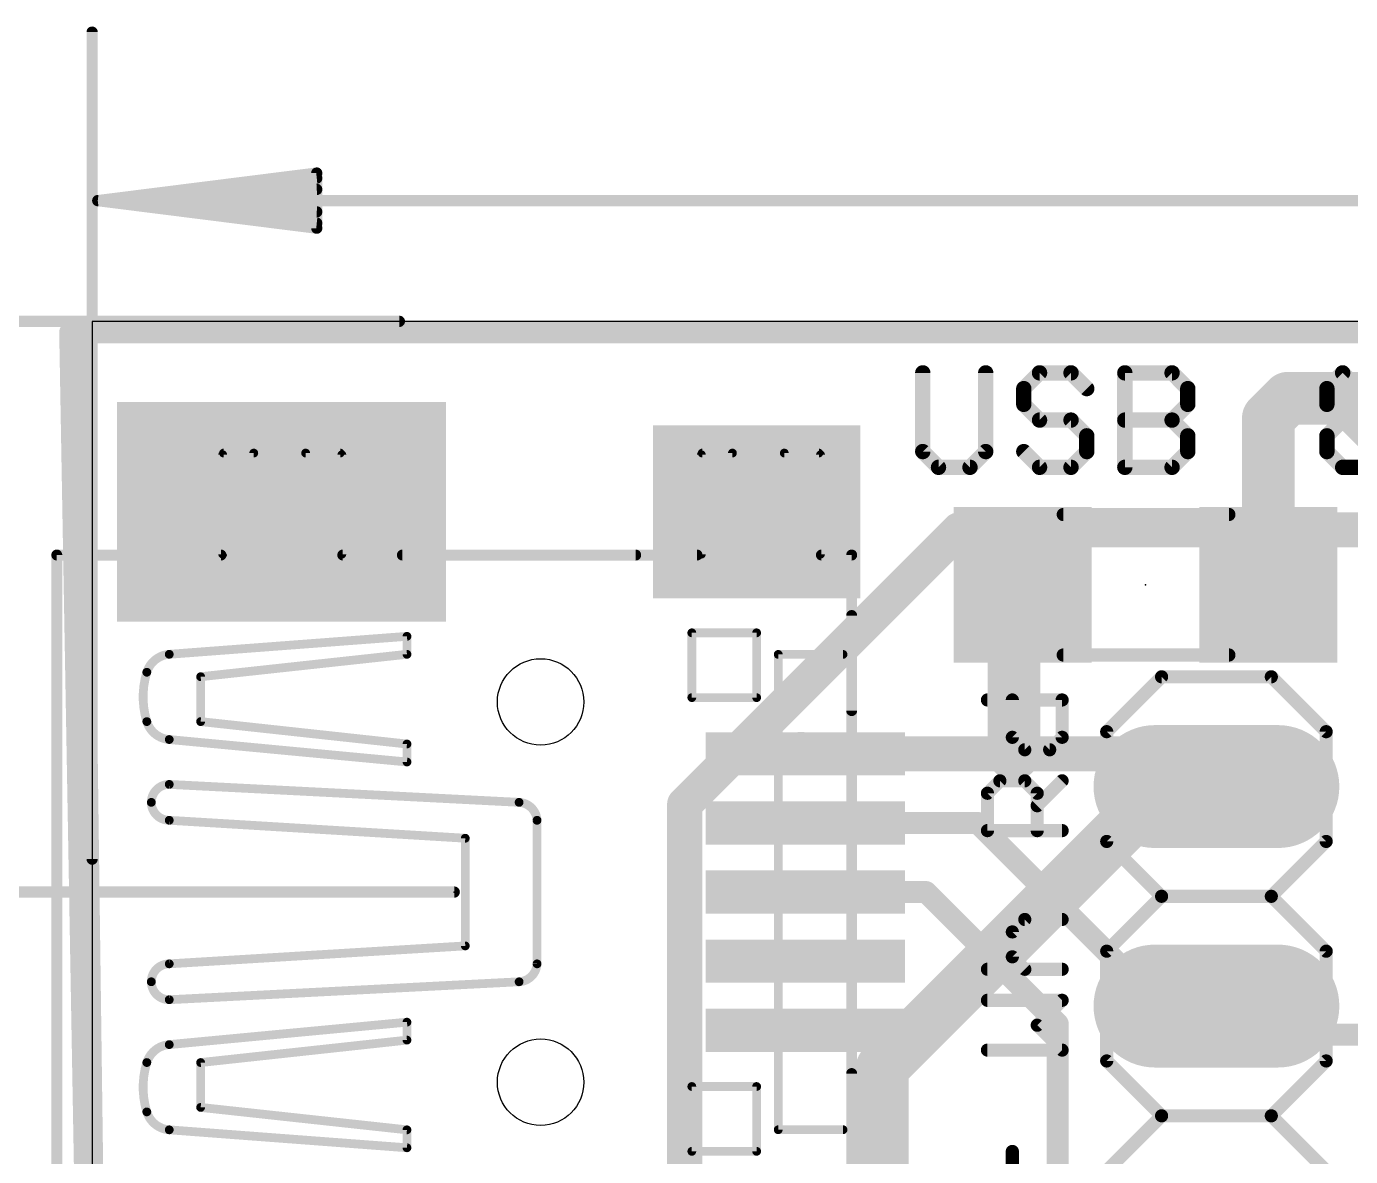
# Model space of a CAD drawing. Extents: x -14.2 to 67.7, y -5.3 to 32.7.
# Drawn here: x -0.76 to 14.56, y 19.29 to 32.37 of the extents above; entities that cross this region are included whole.
import ezdxf

# ---------------------------------------------------------------- set-up
doc = ezdxf.new("R2010")
doc.units = 0
for name, color, linetype in [('1', 12, 'CONTINUOUS'), ('16', 132, 'CONTINUOUS'), ('17', 110, 'CONTINUOUS'), ('20', 53, 'CONTINUOUS'), ('21', 53, 'CONTINUOUS'), ('23', 53, 'CONTINUOUS'), ('47', 253, 'CONTINUOUS'), ('51', 253, 'CONTINUOUS')]:
    doc.layers.add(name, color=color, linetype=linetype)

# ---------------------------------------------------------------- blocks, each defined once
blk = doc.blocks.new('RECT')
blk.add_solid([(-0.5, -0.5), (0.5, -0.5), (-0.5, 0.5), (0.5, 0.5)])
blk = doc.blocks.new('LONGP100')
at = {"const_width": 1}
blk.add_lwpolyline([(-0.5, 0), (0.5, 0)], dxfattribs=at)
at = {"const_width": 0.5}
for points in [[(-0.5, 0.25, 1), (-0.5, -0.25)], [(0.5, -0.25, 1), (0.5, 0.25)]]:
    blk.add_lwpolyline(points, format="xyb", dxfattribs=at)
blk = doc.blocks.new('ROUNDP')
at = {"const_width": 0.5}
blk.add_lwpolyline([(0, -0.25, 1), (0, 0.25, 1), (0, -0.25)], format="xyb", dxfattribs=at)

msp = doc.modelspace()

# ---------------------------------------------------------------- linework, layer by layer
at = {"layer": '1'}
for points, const_width in [([(-0.127, 28.829), (53.721, 28.829)], 0.254), ([(0.254, 0), (-0.127, 28.829)], 0.254), ([(13.843, 28.067), (13.614, 27.838)], 0.6096), ([(18.669, 28.067), (13.843, 28.067)], 0.6096), ([(13.614, 27.838), (13.614, 25.908)], 0.6096), ([(10.668, 25.806), (10.77, 25.908)], 0.6096), ([(10.668, 23.952), (10.668, 25.806)], 0.6096), ([(8.255, 23.952), (8.204, 24.003)], 0.4064), ([(10.668, 23.952), (8.255, 23.952)], 0.4064), ([(12.634, 23.952), (10.668, 23.952)], 0.4064), ([(13.013, 23.573), (12.634, 23.952)], 0.4064), ([(8.255, 23.152), (10.249, 23.152)], 0.254), ([(10.249, 23.152), (12.446, 20.955)], 0.254), ([(8.255, 22.352), (9.652, 22.352)], 0.254), ([(9.652, 22.352), (11.176, 20.828)], 0.254), ([(13.081, 20.965), (13.013, 21.033)], 0.254), ([(12.446, 20.955), (13.081, 20.955)], 0.254), ([(13.081, 20.955), (13.081, 20.965)], 0.254), ([(11.176, 20.828), (11.176, 18.542)], 0.254)]:
    msp.add_lwpolyline(points, dxfattribs=dict(at, const_width=const_width))
for points, const_width in [([(-0.127, 28.8925, 1), (-0.127, 28.7655)], 0.127), ([(-0.0635, 28.8298, 1), (-0.1905, 28.8282)], 0.127), ([(13.843, 28.2194, 1), (13.843, 27.9146)], 0.3048), ([(13.9508, 27.9592, 1), (13.7352, 28.1748)], 0.3048), ([(13.5062, 27.9458, 1), (13.7218, 27.7302)], 0.3048), ([(13.7664, 27.838, 1), (13.4616, 27.838)], 0.3048), ([(10.8778, 25.8002, 1), (10.6622, 26.0158)], 0.3048), ([(10.5602, 25.9138, 1), (10.7758, 25.6982)], 0.3048), ([(10.8204, 25.806, 1), (10.5156, 25.806)], 0.3048), ([(13.4616, 25.908, 1), (13.7664, 25.908)], 0.3048), ([(8.2758, 24.0748, 1), (8.1322, 23.9312)], 0.2032), ([(8.255, 24.0536, 1), (8.255, 23.8504)], 0.2032), ([(8.1832, 23.8802, 1), (8.3268, 24.0238)], 0.2032), ([(10.5156, 23.952, 1), (10.8204, 23.952)], 0.3048), ([(10.668, 24.0536, 1), (10.668, 23.8504)], 0.2032), ([(10.668, 23.8504, 1), (10.668, 24.0536)], 0.2032), ([(12.7058, 24.0238, 1), (12.5622, 23.8802)], 0.2032), ([(12.634, 23.8504, 1), (12.634, 24.0536)], 0.2032), ([(12.9412, 23.5012, 1), (13.0848, 23.6448)], 0.2032), ([(8.255, 23.2155, 1), (8.255, 23.0885)], 0.127), ([(10.2939, 23.1969, 1), (10.2041, 23.1071)], 0.127), ([(10.249, 23.0885, 1), (10.249, 23.2155)], 0.127), ([(8.255, 22.4155, 1), (8.255, 22.2885)], 0.127), ([(9.6969, 22.3969, 1), (9.6071, 22.3071)], 0.127), ([(9.652, 22.2885, 1), (9.652, 22.4155)], 0.127), ([(13.0579, 21.0779, 1), (12.9681, 20.9881)], 0.127), ([(12.446, 21.0185, 1), (12.446, 20.8915)], 0.127), ([(12.4011, 20.9101, 1), (12.4909, 20.9999)], 0.127), ([(13.1445, 20.965, 1), (13.0175, 20.965)], 0.127), ([(13.0175, 20.955, 1), (13.1445, 20.955)], 0.127), ([(13.0361, 20.9201, 1), (13.1259, 21.0099)], 0.127), ([(13.081, 20.8915, 1), (13.081, 21.0185)], 0.127), ([(11.2395, 20.828, 1), (11.1125, 20.828)], 0.127), ([(11.1311, 20.7831, 1), (11.2209, 20.8729)], 0.127)]:
    msp.add_lwpolyline(points, format="xyb", dxfattribs=dict(at, const_width=const_width))
at = {"layer": '16'}
for points, const_width in [([(-0.254, 28.829), (53.594, 28.829)], 0.254), ([(0.254, 0), (-0.254, 28.829)], 0.254), ([(6.858, 23.368), (10.033, 26.543)], 0.4064), ([(10.033, 26.543), (18.542, 26.543)], 0.4064), ([(9.144, 20.32), (12.446, 23.622)], 0.6096), ([(12.446, 23.622), (12.954, 23.622)], 0.6096), ([(12.954, 23.622), (13.003, 23.573)], 0.6096), ([(13.003, 23.573), (13.013, 23.573)], 0.6096), ([(6.858, 15.875), (6.858, 23.368)], 0.4064), ([(13.013, 21.033), (13.345, 20.701)], 0.254), ([(13.345, 20.701), (15.748, 20.701)], 0.254), ([(9.144, 6.858), (9.144, 20.32)], 0.6096)]:
    msp.add_lwpolyline(points, dxfattribs=dict(at, const_width=const_width))
for points, const_width in [([(-0.254, 28.8925, 1), (-0.254, 28.7655)], 0.127), ([(-0.1905, 28.8301, 1), (-0.3175, 28.8279)], 0.127), ([(10.033, 26.6446, 1), (10.033, 26.4414)], 0.2032), ([(10.1048, 26.4712, 1), (9.9612, 26.6148)], 0.2032), ([(12.446, 23.7744, 1), (12.446, 23.4696)], 0.3048), ([(12.5538, 23.5142, 1), (12.3382, 23.7298)], 0.3048), ([(13.0618, 23.7298, 1), (12.8462, 23.5142)], 0.3048), ([(12.954, 23.4696, 1), (12.954, 23.7744)], 0.3048), ([(13.003, 23.7254, 1), (13.003, 23.4206)], 0.3048), ([(12.8952, 23.4652, 1), (13.1108, 23.6808)], 0.3048), ([(13.013, 23.4206, 1), (13.013, 23.7254)], 0.3048), ([(6.9596, 23.368, 1), (6.7564, 23.368)], 0.2032), ([(6.7862, 23.4398, 1), (6.9298, 23.2962)], 0.2032), ([(13.0579, 21.0779, 1), (12.9681, 20.9881)], 0.127), ([(13.345, 20.7645, 1), (13.345, 20.6375)], 0.127), ([(13.3001, 20.6561, 1), (13.3899, 20.7459)], 0.127), ([(9.0362, 20.4278, 1), (9.2518, 20.2122)], 0.3048), ([(9.2964, 20.32, 1), (8.9916, 20.32)], 0.3048)]:
    msp.add_lwpolyline(points, format="xyb", dxfattribs=dict(at, const_width=const_width))
at = {"layer": '20'}
for p, q in [((53.848, 28.956), (0, 28.956)), ((0, 28.956), (0, 0))]:
    msp.add_line(p, q, dxfattribs=at)
for centre in [(5.191, 24.552), (5.191, 20.152)]:
    msp.add_circle(centre, 0.5, dxfattribs=at)
at = {"layer": '21'}
for points, const_width in [([(9.6139, 28.36), (9.6139, 27.4491)], 0.1778), ([(10.3427, 27.4491), (10.3427, 28.36)], 0.1778), ([(10.9655, 28.36), (10.7833, 28.1778)], 0.1778), ([(11.3299, 28.36), (10.9655, 28.36)], 0.1778), ([(11.5121, 28.1778), (11.3299, 28.36)], 0.1778), ([(11.9527, 27.2669), (11.9527, 28.36)], 0.1778), ([(11.9527, 28.36), (12.4993, 28.36)], 0.1778), ([(12.4993, 28.36), (12.6814, 28.1778)], 0.1778), ([(14.4737, 28.36), (14.2915, 28.1778)], 0.1778), ([(14.6559, 28.1778), (14.4737, 28.36)], 0.1778), ([(10.7833, 28.1778), (10.7833, 27.9957)], 0.1778), ([(12.6814, 28.1778), (12.6814, 27.9957)], 0.1778), ([(14.2915, 28.1778), (14.2915, 27.9957)], 0.1778), ([(10.7833, 27.9957), (10.9655, 27.8135)], 0.1778), ([(12.6814, 27.9957), (12.4993, 27.8135)], 0.1778), ([(14.2915, 27.6313), (14.6559, 27.9957)], 0.1778), ([(14.2915, 27.9957), (15.0202, 27.2669)], 0.1778), ([(10.9655, 27.8135), (11.3299, 27.8135)], 0.1778), ([(11.3299, 27.8135), (11.5121, 27.6313)], 0.1778), ([(11.9527, 27.8135), (12.4993, 27.8135)], 0.1778), ([(12.4993, 27.8135), (12.6814, 27.6313)], 0.1778), ([(11.5121, 27.6313), (11.5121, 27.4491)], 0.1778), ([(12.6814, 27.6313), (12.6814, 27.4491)], 0.1778), ([(14.2915, 27.4491), (14.2915, 27.6313)], 0.1778), ([(9.6139, 27.4491), (9.7961, 27.2669)], 0.1778), ([(10.1605, 27.2669), (10.3427, 27.4491)], 0.1778), ([(10.9655, 27.2669), (10.7833, 27.4491)], 0.1778), ([(11.5121, 27.4491), (11.3299, 27.2669)], 0.1778), ([(12.6814, 27.4491), (12.4993, 27.2669)], 0.1778), ([(14.4737, 27.2669), (14.2915, 27.4491)], 0.1778), ([(9.7961, 27.2669), (10.1605, 27.2669)], 0.1778), ([(11.3299, 27.2669), (10.9655, 27.2669)], 0.1778), ([(12.4993, 27.2669), (11.9527, 27.2669)], 0.1778), ([(14.6559, 27.2669), (14.4737, 27.2669)], 0.1778), ([(3.591, 26.252), (6.291, 26.252)], 0.127), ([(8.791, 25.552), (8.791, 24.452)], 0.127), ([(12.378, 24.843), (11.743, 24.208)], 0.1524), ([(13.648, 24.843), (12.378, 24.843)], 0.1524), ([(14.283, 24.208), (13.648, 24.843)], 0.1524), ([(10.3625, 24.5749), (11.2268, 24.5749)], 0.1524), ([(10.6506, 24.1428), (10.6506, 24.5749)], 0.1524), ([(11.2268, 24.5749), (11.2268, 24.1428)], 0.1524), ([(10.7946, 23.9987), (10.6506, 24.1428)], 0.1524), ([(11.2268, 24.1428), (11.0827, 23.9987)], 0.1524), ([(11.743, 22.938), (11.743, 24.208)], 0.1524), ([(14.283, 24.208), (14.283, 22.938)], 0.1524), ([(11.0827, 23.9987), (10.7946, 23.9987)], 0.1524), ([(10.3625, 23.4954), (10.5065, 23.6394)], 0.1524), ([(10.5065, 23.6394), (10.7946, 23.6394)], 0.1524), ([(10.7946, 23.6394), (10.9387, 23.4954)], 0.1524), ([(10.9387, 23.3513), (11.2268, 23.6394)], 0.1524), ([(10.3625, 23.0632), (10.3625, 23.4954)], 0.1524), ([(10.9387, 23.4954), (10.9387, 23.0632)], 0.1524), ([(0.6849, 23.3903), (0.6849, 23.3902)], 0.1016), ([(11.2268, 23.0632), (10.3625, 23.0632)], 0.1524), ([(12.378, 22.303), (11.743, 22.938)], 0.1524), ([(14.283, 22.938), (13.648, 22.303)], 0.1524), ([(11.743, 21.668), (12.378, 22.303)], 0.1524), ([(13.648, 22.303), (12.378, 22.303)], 0.1524), ([(13.648, 22.303), (14.283, 21.668)], 0.1524), ([(10.6506, 21.8909), (10.7946, 22.0349)], 0.1524), ([(10.7946, 22.0349), (11.2268, 22.0349)], 0.1524), ([(10.6506, 21.6028), (10.6506, 21.8909)], 0.1524), ([(10.7946, 21.4587), (10.6506, 21.6028)], 0.1524), ([(11.743, 20.398), (11.743, 21.668)], 0.1524), ([(14.283, 21.668), (14.283, 20.398)], 0.1524), ([(10.3625, 21.4587), (11.2268, 21.4587)], 0.1524), ([(11.2268, 21.0994), (10.3625, 21.0994)], 0.1524), ([(10.9387, 20.8113), (11.2268, 21.0994)], 0.1524), ([(11.2268, 20.5232), (10.9387, 20.8113)], 0.1524), ([(10.3625, 20.5232), (11.2268, 20.5232)], 0.1524), ([(12.378, 19.763), (11.743, 20.398)], 0.1524), ([(14.283, 20.398), (13.648, 19.763)], 0.1524), ([(8.791, 20.252), (8.791, 19.152)], 0.127), ([(11.743, 19.128), (12.378, 19.763)], 0.1524), ([(13.648, 19.763), (12.378, 19.763)], 0.1524), ([(13.648, 19.763), (14.283, 19.128)], 0.1524), ([(10.6506, 19.2068), (10.6506, 19.3509)], 0.1524)]:
    msp.add_lwpolyline(points, dxfattribs=dict(at, const_width=const_width))
for points, const_width in [([(9.6584, 28.36, 1), (9.5695, 28.36)], 0.0889), ([(10.3871, 28.36, 1), (10.2982, 28.36)], 0.0889), ([(10.9655, 28.4045, 1), (10.9655, 28.3156)], 0.0889), ([(10.9969, 28.3286, 1), (10.9341, 28.3915)], 0.0889), ([(11.3613, 28.3915, 1), (11.2984, 28.3286)], 0.0889), ([(11.3299, 28.3156, 1), (11.3299, 28.4045)], 0.0889), ([(11.9971, 28.36, 1), (11.9082, 28.36)], 0.0889), ([(11.9527, 28.4045, 1), (11.9527, 28.3156)], 0.0889), ([(12.5307, 28.3915, 1), (12.4678, 28.3286)], 0.0889), ([(12.4993, 28.3156, 1), (12.4993, 28.4045)], 0.0889), ([(14.5051, 28.3915, 1), (14.4422, 28.3286)], 0.0889), ([(14.5051, 28.3286, 1), (14.4422, 28.3915)], 0.0889), ([(10.8277, 28.1778, 1), (10.7388, 28.1778)], 0.0889), ([(10.7519, 28.2093, 1), (10.8147, 28.1464)], 0.0889), ([(11.4806, 28.1464, 1), (11.5435, 28.2093)], 0.0889), ([(12.7259, 28.1778, 1), (12.637, 28.1778)], 0.0889), ([(12.65, 28.1464, 1), (12.7129, 28.2093)], 0.0889), ([(14.3359, 28.1778, 1), (14.247, 28.1778)], 0.0889), ([(14.2601, 28.2093, 1), (14.3229, 28.1464)], 0.0889), ([(10.8147, 28.0271, 1), (10.7519, 27.9642)], 0.0889), ([(12.7129, 27.9642, 1), (12.65, 28.0271)], 0.0889), ([(14.3229, 28.0271, 1), (14.2601, 27.9642)], 0.0889), ([(10.7388, 27.9957, 1), (10.8277, 27.9957)], 0.0889), ([(10.9655, 27.8579, 1), (10.9655, 27.769)], 0.0889), ([(11.3613, 27.8449, 1), (11.2984, 27.782)], 0.0889), ([(11.3299, 27.769, 1), (11.3299, 27.8579)], 0.0889), ([(11.9527, 27.8579, 1), (11.9527, 27.769)], 0.0889), ([(12.5307, 27.8449, 1), (12.4678, 27.782)], 0.0889), ([(12.4993, 27.769, 1), (12.4993, 27.8579)], 0.0889), ([(12.637, 27.9957, 1), (12.7259, 27.9957)], 0.0889), ([(14.247, 27.9957, 1), (14.3359, 27.9957)], 0.0889), ([(10.9341, 27.782, 1), (10.9969, 27.8449)], 0.0889), ([(12.4678, 27.8449, 1), (12.5307, 27.782)], 0.0889), ([(11.5565, 27.6313, 1), (11.4676, 27.6313)], 0.0889), ([(11.4806, 27.5998, 1), (11.5435, 27.6627)], 0.0889), ([(12.7259, 27.6313, 1), (12.637, 27.6313)], 0.0889), ([(12.65, 27.5998, 1), (12.7129, 27.6627)], 0.0889), ([(14.3359, 27.6313, 1), (14.247, 27.6313)], 0.0889), ([(14.2601, 27.6627, 1), (14.3229, 27.5998)], 0.0889), ([(9.6453, 27.4805, 1), (9.5825, 27.4177)], 0.0889), ([(9.5695, 27.4491, 1), (9.6584, 27.4491)], 0.0889), ([(10.2982, 27.4491, 1), (10.3871, 27.4491)], 0.0889), ([(10.3741, 27.4177, 1), (10.3112, 27.4805)], 0.0889), ([(10.8147, 27.4805, 1), (10.7519, 27.4177)], 0.0889), ([(11.4676, 27.4491, 1), (11.5565, 27.4491)], 0.0889), ([(11.5435, 27.4177, 1), (11.4806, 27.4805)], 0.0889), ([(12.637, 27.4491, 1), (12.7259, 27.4491)], 0.0889), ([(12.7129, 27.4177, 1), (12.65, 27.4805)], 0.0889), ([(14.3229, 27.4805, 1), (14.2601, 27.4177)], 0.0889), ([(14.247, 27.4491, 1), (14.3359, 27.4491)], 0.0889), ([(9.7961, 27.3114, 1), (9.7961, 27.2224)], 0.0889), ([(9.7647, 27.2355, 1), (9.8275, 27.2983)], 0.0889), ([(10.129, 27.2983, 1), (10.1919, 27.2355)], 0.0889), ([(10.1605, 27.2224, 1), (10.1605, 27.3114)], 0.0889), ([(10.9655, 27.3114, 1), (10.9655, 27.2224)], 0.0889), ([(10.9341, 27.2355, 1), (10.9969, 27.2983)], 0.0889), ([(11.2984, 27.2983, 1), (11.3613, 27.2355)], 0.0889), ([(11.3299, 27.2224, 1), (11.3299, 27.3114)], 0.0889), ([(11.9527, 27.3114, 1), (11.9527, 27.2224)], 0.0889), ([(11.9082, 27.2669, 1), (11.9971, 27.2669)], 0.0889), ([(12.4678, 27.2983, 1), (12.5307, 27.2355)], 0.0889), ([(12.4993, 27.2224, 1), (12.4993, 27.3114)], 0.0889), ([(14.4737, 27.3114, 1), (14.4737, 27.2224)], 0.0889), ([(14.4422, 27.2355, 1), (14.5051, 27.2983)], 0.0889), ([(3.591, 26.2838, 1), (3.591, 26.2203)], 0.0635), ([(6.291, 26.2203, 1), (6.291, 26.2838)], 0.0635), ([(8.8228, 25.552, 1), (8.7592, 25.552)], 0.0635), ([(12.378, 24.8811, 1), (12.378, 24.8049)], 0.0762), ([(12.4049, 24.8161, 1), (12.3511, 24.8699)], 0.0762), ([(13.6749, 24.8699, 1), (13.6211, 24.8161)], 0.0762), ([(13.648, 24.8049, 1), (13.648, 24.8811)], 0.0762), ([(10.3625, 24.613, 1), (10.3625, 24.5368)], 0.0762), ([(10.6887, 24.5749, 1), (10.6125, 24.5749)], 0.0762), ([(11.2649, 24.5749, 1), (11.1887, 24.5749)], 0.0762), ([(11.2268, 24.5368, 1), (11.2268, 24.613)], 0.0762), ([(8.7592, 24.452, 1), (8.8228, 24.452)], 0.0635), ([(10.6775, 24.1697, 1), (10.6236, 24.1158)], 0.0762), ([(11.2537, 24.1158, 1), (11.1999, 24.1697)], 0.0762), ([(11.7811, 24.208, 1), (11.7049, 24.208)], 0.0762), ([(11.7161, 24.2349, 1), (11.7699, 24.1811)], 0.0762), ([(14.3211, 24.208, 1), (14.2449, 24.208)], 0.0762), ([(14.2561, 24.1811, 1), (14.3099, 24.2349)], 0.0762), ([(10.6125, 24.1428, 1), (10.6887, 24.1428)], 0.0762), ([(10.7946, 24.0368, 1), (10.7946, 23.9606)], 0.0762), ([(10.7677, 23.9718, 1), (10.8216, 24.0257)], 0.0762), ([(11.0558, 24.0257, 1), (11.1097, 23.9718)], 0.0762), ([(11.0827, 23.9606, 1), (11.0827, 24.0368)], 0.0762), ([(11.1887, 24.1428, 1), (11.2649, 24.1428)], 0.0762), ([(10.5065, 23.6775, 1), (10.5065, 23.6013)], 0.0762), ([(10.5335, 23.6125, 1), (10.4796, 23.6664)], 0.0762), ([(10.8216, 23.6664, 1), (10.7677, 23.6125)], 0.0762), ([(10.7946, 23.6013, 1), (10.7946, 23.6775)], 0.0762), ([(11.2537, 23.6125, 1), (11.1999, 23.6664)], 0.0762), ([(10.3355, 23.5223, 1), (10.3894, 23.4684)], 0.0762), ([(10.4006, 23.4954, 1), (10.3244, 23.4954)], 0.0762), ([(10.9768, 23.4954, 1), (10.9006, 23.4954)], 0.0762), ([(10.9117, 23.4684, 1), (10.9656, 23.5223)], 0.0762), ([(0.7103, 23.3903, 1), (0.6595, 23.3903)], 0.0508), ([(0.6595, 23.3902, 1), (0.7103, 23.3902)], 0.0508), ([(10.9117, 23.3783, 1), (10.9656, 23.3244)], 0.0762), ([(10.3625, 23.1013, 1), (10.3625, 23.0251)], 0.0762), ([(10.3244, 23.0632, 1), (10.4006, 23.0632)], 0.0762), ([(10.9006, 23.0632, 1), (10.9768, 23.0632)], 0.0762), ([(11.2268, 23.0251, 1), (11.2268, 23.1013)], 0.0762), ([(11.7699, 22.9649, 1), (11.7161, 22.9111)], 0.0762), ([(14.3099, 22.9111, 1), (14.2561, 22.9649)], 0.0762), ([(11.7049, 22.938, 1), (11.7811, 22.938)], 0.0762), ([(14.2449, 22.938, 1), (14.3211, 22.938)], 0.0762), ([(12.378, 22.3411, 1), (12.378, 22.2649)], 0.0762), ([(12.4049, 22.2761, 1), (12.3511, 22.3299)], 0.0762), ([(13.6749, 22.3299, 1), (13.6211, 22.2761)], 0.0762), ([(13.648, 22.2649, 1), (13.648, 22.3411)], 0.0762), ([(12.3511, 22.2761, 1), (12.4049, 22.3299)], 0.0762), ([(13.6211, 22.3299, 1), (13.6749, 22.2761)], 0.0762), ([(10.7946, 22.073, 1), (10.7946, 21.9968)], 0.0762), ([(10.8216, 22.008, 1), (10.7677, 22.0619)], 0.0762), ([(11.2268, 21.9968, 1), (11.2268, 22.073)], 0.0762), ([(10.6236, 21.9178, 1), (10.6775, 21.8639)], 0.0762), ([(10.6887, 21.8909, 1), (10.6125, 21.8909)], 0.0762), ([(10.6775, 21.6297, 1), (10.6236, 21.5758)], 0.0762), ([(10.6125, 21.6028, 1), (10.6887, 21.6028)], 0.0762), ([(11.7811, 21.668, 1), (11.7049, 21.668)], 0.0762), ([(11.7161, 21.6949, 1), (11.7699, 21.6411)], 0.0762), ([(14.3211, 21.668, 1), (14.2449, 21.668)], 0.0762), ([(14.2561, 21.6411, 1), (14.3099, 21.6949)], 0.0762), ([(10.3625, 21.4968, 1), (10.3625, 21.4206)], 0.0762), ([(10.7677, 21.4318, 1), (10.8216, 21.4857)], 0.0762), ([(11.2268, 21.4206, 1), (11.2268, 21.4968)], 0.0762), ([(10.3625, 21.1375, 1), (10.3625, 21.0613)], 0.0762), ([(11.2537, 21.0725, 1), (11.1999, 21.1264)], 0.0762), ([(11.2268, 21.0613, 1), (11.2268, 21.1375)], 0.0762), ([(10.9656, 20.8383, 1), (10.9117, 20.7844)], 0.0762), ([(10.9117, 20.8383, 1), (10.9656, 20.7844)], 0.0762), ([(10.3625, 20.5613, 1), (10.3625, 20.4851)], 0.0762), ([(11.1999, 20.4963, 1), (11.2537, 20.5501)], 0.0762), ([(11.2268, 20.4851, 1), (11.2268, 20.5613)], 0.0762), ([(11.7049, 20.398, 1), (11.7811, 20.398)], 0.0762), ([(11.7699, 20.4249, 1), (11.7161, 20.3711)], 0.0762), ([(14.2449, 20.398, 1), (14.3211, 20.398)], 0.0762), ([(14.3099, 20.3711, 1), (14.2561, 20.4249)], 0.0762), ([(8.8228, 20.252, 1), (8.7592, 20.252)], 0.0635), ([(12.378, 19.8011, 1), (12.378, 19.7249)], 0.0762), ([(12.4049, 19.7361, 1), (12.3511, 19.7899)], 0.0762), ([(12.3511, 19.7361, 1), (12.4049, 19.7899)], 0.0762), ([(13.6749, 19.7899, 1), (13.6211, 19.7361)], 0.0762), ([(13.6211, 19.7899, 1), (13.6749, 19.7361)], 0.0762), ([(13.648, 19.7249, 1), (13.648, 19.8011)], 0.0762), ([(10.6887, 19.3509, 1), (10.6125, 19.3509)], 0.0762)]:
    msp.add_lwpolyline(points, format="xyb", dxfattribs=dict(at, const_width=const_width))
at = {"layer": '23'}
for p in [(12.192, 25.908), (4.191, 22.352)]:
    msp.add_point(p, dxfattribs=at)
at = {"layer": '47', "const_width": 0.13}
for points in [[(0, 22.733), (0, 32.303)], [(0.065, 30.353), (2.6, 30.6722)], [(0.065, 30.353), (2.6, 30.613)], [(2.6, 30.6722), (2.6, 30.0338)], [(0.065, 30.353), (2.6, 30.483)], [(0.065, 30.353), (39.813, 30.353)], [(2.6, 30.0338), (0.065, 30.353)], [(2.6, 30.223), (0.065, 30.353)], [(2.6, 30.093), (0.065, 30.353)], [(3.556, 28.956), (-13.761, 28.956)], [(4.191, 22.352), (-10.332, 22.352)]]:
    msp.add_lwpolyline(points, dxfattribs=at)
at = {"layer": '47', "const_width": 0.065}
for points in [[(0.0325, 32.303, 1), (-0.0325, 32.303)], [(2.6325, 30.6722, 1), (2.5675, 30.6722)], [(2.6041, 30.64, 1), (2.5959, 30.7045)], [(2.6033, 30.5807, 1), (2.5967, 30.6453)], [(2.6017, 30.4505, 1), (2.5983, 30.5155)], [(0.065, 30.3855, 1), (0.065, 30.3205)], [(0.0691, 30.3852, 1), (0.0609, 30.3208)], [(0.0633, 30.3855, 1), (0.0667, 30.3205)], [(0.0667, 30.3855, 1), (0.0633, 30.3205)], [(0.0683, 30.3853, 1), (0.0617, 30.3207)], [(0.0617, 30.3853, 1), (0.0683, 30.3207)], [(0.0609, 30.3852, 1), (0.0691, 30.3208)], [(2.5983, 30.1905, 1), (2.6017, 30.2555)], [(2.5675, 30.0338, 1), (2.6325, 30.0338)], [(2.5959, 30.0015, 1), (2.6041, 30.066)], [(2.5967, 30.0607, 1), (2.6033, 30.1253)], [(3.556, 28.9235, 1), (3.556, 28.9885)], [(-0.0325, 22.733, 1), (0.0325, 22.733)], [(4.191, 22.3195, 1), (4.191, 22.3845)]]:
    msp.add_lwpolyline(points, format="xyb", dxfattribs=at)
at = {"layer": '51'}
for points, const_width in [([(1.5116, 26.262), (1.5116, 27.412)], 0.1016), ([(1.521, 27.432), (1.871, 27.432)], 0.1016), ([(2.871, 27.432), (2.471, 27.432)], 0.1016), ([(2.8902, 27.412), (2.8902, 26.262)], 0.1016), ([(7.0516, 26.262), (7.0516, 27.412)], 0.1016), ([(7.061, 27.432), (7.411, 27.432)], 0.1016), ([(8.411, 27.432), (8.011, 27.432)], 0.1016), ([(8.4302, 27.412), (8.4302, 26.262)], 0.1016), ([(11.2395, 26.7208), (13.1572, 26.7208)], 0.1524), ([(-0.409, 26.252), (-0.409, 18.452)], 0.127), ([(-0.409, 26.252), (1.491, 26.252)], 0.127), ([(2.901, 26.252), (7.001, 26.252)], 0.127), ([(8.791, 26.252), (8.441, 26.252)], 0.127), ([(8.791, 26.252), (8.791, 18.452)], 0.127), ([(3.6439, 25.3111), (0.8925, 25.1034)], 0.1016), ([(3.6439, 25.1034), (3.6439, 25.3111)], 0.1016), ([(6.941, 24.602), (6.941, 25.352)], 0.1016), ([(6.941, 25.352), (7.691, 25.352)], 0.1016), ([(7.691, 25.352), (7.691, 24.602)], 0.1016), ([(1.2559, 24.8439), (3.6439, 25.1034)], 0.1016), ([(8.691, 25.102), (7.941, 25.102)], 0.1016), ([(7.941, 25.102), (7.941, 19.602)], 0.1016), ([(11.2395, 25.0952), (13.1572, 25.0952)], 0.1524), ([(1.2559, 24.3247), (1.2559, 24.8439)], 0.1016), ([(7.691, 24.602), (6.941, 24.602)], 0.1016), ([(3.6439, 24.0652), (1.2559, 24.3247)], 0.1016), ([(0.8925, 24.1171), (3.6439, 23.8575)], 0.1016), ([(3.6439, 23.8575), (3.6439, 24.0652)], 0.1016), ([(0.8926, 23.5979), (4.9418, 23.3903)], 0.1016), ([(0.8925, 23.1826), (4.3188, 22.975)], 0.1016), ([(5.1494, 21.5216), (5.1494, 23.1827)], 0.1016), ([(4.3188, 21.7292), (4.3188, 22.9752)], 0.1016), ([(0.8925, 21.5216), (4.3188, 21.7292)], 0.1016), ([(0.8926, 21.1063), (4.9418, 21.3139)], 0.1016), ([(0.8925, 20.5871), (3.6439, 20.8467)], 0.1016), ([(3.6439, 20.8467), (3.6439, 20.639)], 0.1016), ([(3.6439, 20.639), (1.2559, 20.3795)], 0.1016), ([(1.2559, 20.3795), (1.2559, 19.8603)], 0.1016), ([(7.691, 20.102), (6.941, 20.102)], 0.1016), ([(6.941, 20.102), (6.941, 19.352)], 0.1016), ([(7.691, 19.352), (7.691, 20.102)], 0.1016), ([(1.2559, 19.8603), (3.6439, 19.6008)], 0.1016), ([(3.6439, 19.3931), (0.8925, 19.6008)], 0.1016), ([(3.6439, 19.6008), (3.6439, 19.3931)], 0.1016), ([(7.941, 19.602), (8.691, 19.602)], 0.1016), ([(6.941, 19.352), (7.691, 19.352)], 0.1016)]:
    msp.add_lwpolyline(points, dxfattribs=dict(at, const_width=const_width))
for points, const_width in [([(1.537, 27.412, 1), (1.4862, 27.412)], 0.0508), ([(1.521, 27.4574, 1), (1.521, 27.4066)], 0.0508), ([(1.871, 27.432, 1), (2.471, 27.432)], 0.1016), ([(1.8964, 27.432, 1), (1.8456, 27.432)], 0.0508), ([(1.871, 27.4066, 1), (1.871, 27.4574)], 0.0508), ([(2.4964, 27.432, 1), (2.4456, 27.432)], 0.0508), ([(2.471, 27.4574, 1), (2.471, 27.4066)], 0.0508), ([(2.9156, 27.412, 1), (2.8648, 27.412)], 0.0508), ([(2.871, 27.4066, 1), (2.871, 27.4574)], 0.0508), ([(7.077, 27.412, 1), (7.0262, 27.412)], 0.0508), ([(7.061, 27.4574, 1), (7.061, 27.4066)], 0.0508), ([(7.411, 27.432, 1), (8.011, 27.432)], 0.1016), ([(7.4364, 27.432, 1), (7.3856, 27.432)], 0.0508), ([(7.411, 27.4066, 1), (7.411, 27.4574)], 0.0508), ([(8.0364, 27.432, 1), (7.9856, 27.432)], 0.0508), ([(8.011, 27.4574, 1), (8.011, 27.4066)], 0.0508), ([(8.4556, 27.412, 1), (8.4048, 27.412)], 0.0508), ([(8.411, 27.4066, 1), (8.411, 27.4574)], 0.0508), ([(11.2395, 26.7589, 1), (11.2395, 26.6827)], 0.0762), ([(13.1572, 26.6827, 1), (13.1572, 26.7589)], 0.0762), ([(-0.3773, 26.252, 1), (-0.4408, 26.252)], 0.0635), ([(-0.409, 26.2838, 1), (-0.409, 26.2203)], 0.0635), ([(1.491, 26.2203, 1), (1.491, 26.2838)], 0.0635), ([(1.4862, 26.262, 1), (1.537, 26.262)], 0.0508), ([(2.901, 26.2838, 1), (2.901, 26.2203)], 0.0635), ([(2.8648, 26.262, 1), (2.9156, 26.262)], 0.0508), ([(7.001, 26.2203, 1), (7.001, 26.2838)], 0.0635), ([(7.0262, 26.262, 1), (7.077, 26.262)], 0.0508), ([(8.441, 26.2838, 1), (8.441, 26.2203)], 0.0635), ([(8.4048, 26.262, 1), (8.4556, 26.262)], 0.0508), ([(8.8228, 26.252, 1), (8.7592, 26.252)], 0.0635), ([(8.791, 26.2203, 1), (8.791, 26.2838)], 0.0635), ([(3.6693, 25.3111, 1), (3.6185, 25.3111)], 0.0508), ([(3.6458, 25.2858, 1), (3.642, 25.3364)], 0.0508), ([(6.9664, 25.352, 1), (6.9156, 25.352)], 0.0508), ([(6.941, 25.3774, 1), (6.941, 25.3266)], 0.0508), ([(7.7164, 25.352, 1), (7.6656, 25.352)], 0.0508), ([(7.691, 25.3266, 1), (7.691, 25.3774)], 0.0508), ([(0.8925, 25.1034, 0.3087), (0.633, 24.8958)], 0.1016), ([(0.8906, 25.1287, 1), (0.8944, 25.0781)], 0.0508), ([(0.8944, 25.0781, 1), (0.8906, 25.1287)], 0.0508), ([(3.6466, 25.0781, 1), (3.6412, 25.1287)], 0.0508), ([(7.941, 25.1274, 1), (7.941, 25.0766)], 0.0508), ([(7.9664, 25.102, 1), (7.9156, 25.102)], 0.0508), ([(8.691, 25.0766, 1), (8.691, 25.1274)], 0.0508), ([(11.2395, 25.1333, 1), (11.2395, 25.0571)], 0.0762), ([(13.1572, 25.0571, 1), (13.1572, 25.1333)], 0.0762), ([(3.6185, 25.1034, 1), (3.6693, 25.1034)], 0.0508), ([(0.633, 24.8958, 0.1499), (0.633, 24.3247)], 0.1016), ([(0.6087, 24.9032, 1), (0.6573, 24.8884)], 0.0508), ([(0.6573, 24.8884, 1), (0.6087, 24.9032)], 0.0508), ([(1.2813, 24.8439, 1), (1.2305, 24.8439)], 0.0508), ([(1.2532, 24.8692, 1), (1.2586, 24.8186)], 0.0508), ([(6.941, 24.6274, 1), (6.941, 24.5766)], 0.0508), ([(6.9156, 24.602, 1), (6.9664, 24.602)], 0.0508), ([(7.6656, 24.602, 1), (7.7164, 24.602)], 0.0508), ([(7.691, 24.5766, 1), (7.691, 24.6274)], 0.0508), ([(0.633, 24.3247, 0.3087), (0.8925, 24.1171)], 0.1016), ([(0.6573, 24.3321, 1), (0.6087, 24.3173)], 0.0508), ([(1.2586, 24.35, 1), (1.2532, 24.2994)], 0.0508), ([(0.6087, 24.3173, 1), (0.6573, 24.3321)], 0.0508), ([(1.2305, 24.3247, 1), (1.2813, 24.3247)], 0.0508), ([(0.8949, 24.1424, 1), (0.8901, 24.0918)], 0.0508), ([(0.8906, 24.0918, 1), (0.8944, 24.1424)], 0.0508), ([(3.6693, 24.0652, 1), (3.6185, 24.0652)], 0.0508), ([(3.6412, 24.0399, 1), (3.6466, 24.0905)], 0.0508), ([(3.6415, 23.8322, 1), (3.6463, 23.8828)], 0.0508), ([(3.6185, 23.8575, 1), (3.6693, 23.8575)], 0.0508), ([(0.8925, 23.5979, 0.4142), (0.6849, 23.3903)], 0.1016), ([(0.8939, 23.6233, 1), (0.8913, 23.5725)], 0.0508), ([(0.8925, 23.5725, 1), (0.8925, 23.6233)], 0.0508), ([(0.6849, 23.3902, 0.4142), (0.8925, 23.1826)], 0.1016), ([(0.7103, 23.3902, 1), (0.6595, 23.3902)], 0.0508), ([(0.6595, 23.3903, 1), (0.7103, 23.3903)], 0.0508), ([(5.1494, 23.1826, 0.3827), (4.9418, 23.3903)], 0.1016), ([(4.9432, 23.4157, 1), (4.9404, 23.3649)], 0.0508), ([(4.9405, 23.3649, 1), (4.9431, 23.4157)], 0.0508), ([(0.894, 23.208, 1), (0.891, 23.1572)], 0.0508), ([(0.8925, 23.1572, 1), (0.8925, 23.208)], 0.0508), ([(5.1748, 23.1827, 1), (5.124, 23.1827)], 0.0508), ([(5.124, 23.1812, 1), (5.1748, 23.184)], 0.0508), ([(4.3442, 22.9752, 1), (4.2934, 22.9752)], 0.0508), ([(4.3173, 22.9496, 1), (4.3203, 23.0004)], 0.0508), ([(4.3203, 21.7038, 1), (4.3173, 21.7546)], 0.0508), ([(4.2934, 21.7292, 1), (4.3442, 21.7292)], 0.0508), ([(0.8925, 21.5216, 0.4142), (0.6849, 21.314)], 0.1016), ([(0.891, 21.547, 1), (0.894, 21.4962)], 0.0508), ([(0.8925, 21.4962, 1), (0.8925, 21.547)], 0.0508), ([(4.9418, 21.3139, 0.3825), (5.1494, 21.5216)], 0.1016), ([(5.1748, 21.5202, 1), (5.124, 21.523)], 0.0508), ([(5.124, 21.5216, 1), (5.1748, 21.5216)], 0.0508), ([(0.6849, 21.3139, 0.4142), (0.8925, 21.1063)], 0.1016), ([(0.7103, 21.3139, 1), (0.6595, 21.3139)], 0.0508), ([(0.6595, 21.314, 1), (0.7103, 21.314)], 0.0508), ([(4.9404, 21.3393, 1), (4.9432, 21.2885)], 0.0508), ([(4.9431, 21.2885, 1), (4.9405, 21.3393)], 0.0508), ([(0.8913, 21.1317, 1), (0.8939, 21.0809)], 0.0508), ([(0.8925, 21.0809, 1), (0.8925, 21.1317)], 0.0508), ([(3.6693, 20.8467, 1), (3.6185, 20.8467)], 0.0508), ([(3.6463, 20.8214, 1), (3.6415, 20.872)], 0.0508), ([(3.6466, 20.6137, 1), (3.6412, 20.6643)], 0.0508), ([(0.8925, 20.5871, 0.3087), (0.633, 20.3795)], 0.1016), ([(0.8901, 20.6124, 1), (0.8949, 20.5618)], 0.0508), ([(0.8944, 20.5618, 1), (0.8906, 20.6124)], 0.0508), ([(3.6185, 20.639, 1), (3.6693, 20.639)], 0.0508), ([(0.633, 20.3795, 0.1499), (0.633, 19.8084)], 0.1016), ([(0.6087, 20.3869, 1), (0.6573, 20.3721)], 0.0508), ([(0.6573, 20.3721, 1), (0.6087, 20.3869)], 0.0508), ([(1.2813, 20.3795, 1), (1.2305, 20.3795)], 0.0508), ([(1.2532, 20.4048, 1), (1.2586, 20.3542)], 0.0508), ([(6.941, 20.1274, 1), (6.941, 20.0766)], 0.0508), ([(6.9664, 20.102, 1), (6.9156, 20.102)], 0.0508), ([(7.7164, 20.102, 1), (7.6656, 20.102)], 0.0508), ([(7.691, 20.0766, 1), (7.691, 20.1274)], 0.0508), ([(0.633, 19.8084, 0.3087), (0.8925, 19.6008)], 0.1016), ([(0.6573, 19.8158, 1), (0.6087, 19.801)], 0.0508), ([(0.6087, 19.801, 1), (0.6573, 19.8158)], 0.0508), ([(1.2586, 19.8856, 1), (1.2532, 19.835)], 0.0508), ([(1.2305, 19.8603, 1), (1.2813, 19.8603)], 0.0508), ([(0.8944, 19.6261, 1), (0.8906, 19.5755)], 0.0508), ([(0.8906, 19.5755, 1), (0.8944, 19.6261)], 0.0508), ([(3.6693, 19.6008, 1), (3.6185, 19.6008)], 0.0508), ([(3.6412, 19.5755, 1), (3.6466, 19.6261)], 0.0508), ([(7.941, 19.6274, 1), (7.941, 19.5766)], 0.0508), ([(7.9156, 19.602, 1), (7.9664, 19.602)], 0.0508), ([(8.691, 19.5766, 1), (8.691, 19.6274)], 0.0508), ([(3.6185, 19.3931, 1), (3.6693, 19.3931)], 0.0508), ([(3.642, 19.3678, 1), (3.6458, 19.4184)], 0.0508), ([(6.941, 19.3774, 1), (6.941, 19.3266)], 0.0508), ([(6.9156, 19.352, 1), (6.9664, 19.352)], 0.0508), ([(7.6656, 19.352, 1), (7.7164, 19.352)], 0.0508), ([(7.691, 19.3266, 1), (7.691, 19.3774)], 0.0508)]:
    msp.add_lwpolyline(points, format="xyb", dxfattribs=dict(at, const_width=const_width))

# ---------------------------------------------------------------- block references
at = {"layer": '1'}
for p, xscale, yscale, rotation in [((2.191, 26.752), 2.54, 3.81, 270), ((7.691, 26.752), 2, 2.4, 270), ((10.77, 25.908), 1.6, 1.803, 180), ((13.614, 25.908), 1.6, 1.803, 180), ((8.255, 23.952), 0.5, 2.308, 90), ((8.255, 23.152), 0.5, 2.308, 90), ((8.255, 22.352), 0.5, 2.308, 90), ((8.255, 21.552), 0.5, 2.308, 90), ((8.255, 20.752), 0.5, 2.308, 90)]:
    msp.add_blockref('RECT', p, dxfattribs=dict(at, xscale=xscale, yscale=yscale, rotation=rotation))
at = {"layer": '17', "xscale": 1.4224, "yscale": 1.4224}
for name, p in [('LONGP100', (13.013, 23.573)), ('LONGP100', (13.013, 23.573)), ('ROUNDP', (13.013, 23.573)), ('LONGP100', (13.013, 21.033)), ('LONGP100', (13.013, 21.033)), ('ROUNDP', (13.013, 21.033))]:
    msp.add_blockref(name, p, dxfattribs=at)
at = {"layer": '51'}
for p, xscale, yscale, rotation in [((10.8712, 25.908), 0.7366, 1.7526, 180), ((13.5128, 25.908), 0.7366, 1.7526, 180), ((13.013, 23.573), 0.508, 0.508, 270), ((13.013, 21.033), 0.508, 0.508, 270)]:
    msp.add_blockref('RECT', p, dxfattribs=dict(at, xscale=xscale, yscale=yscale, rotation=rotation))

doc.saveas('drawing.dxf')
